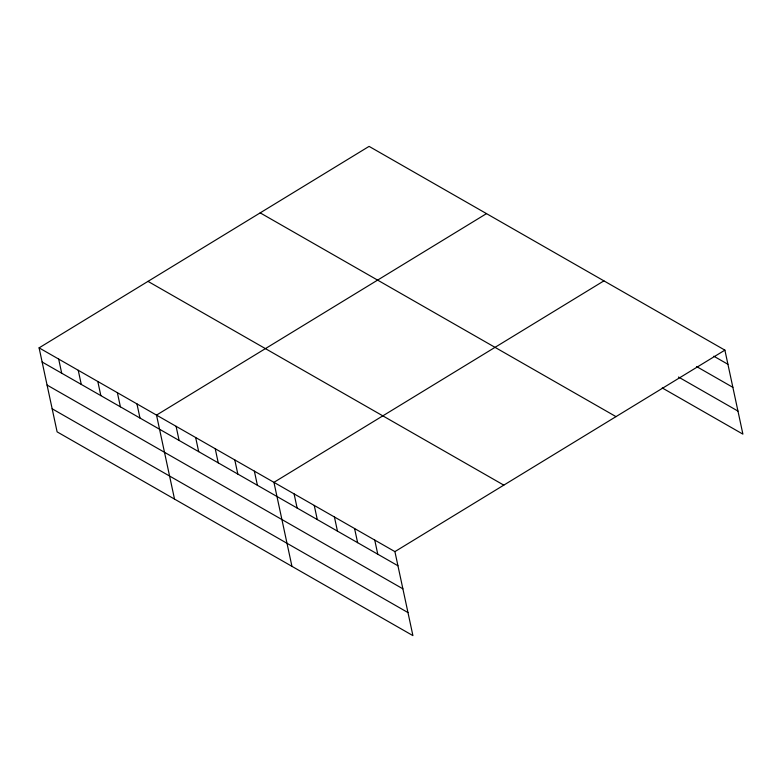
<?xml version="1.0" encoding="UTF-8"?>
<svg xmlns="http://www.w3.org/2000/svg" width="782" height="782" viewBox="0 0 782 782"><rect width="100%" height="100%" fill="white"/><g stroke="black" fill="none" stroke-linecap="round" stroke-linejoin="round"><path stroke-width="1.17" d="M39.1 347.863L394.91 551.623L412.916 635.619L57.106 431.86L39.1 347.863L369.084 146.381L724.894 350.14L742.9 434.137L662.246 387.95M486.502 213.623L156.517 415.105L174.523 499.092M603.919 280.865L273.935 482.347L291.94 566.334M394.91 551.623L724.894 350.14M713.81 356.211L727.925 364.285M696.576 366.553L732.871 387.344M678.483 377.032L737.954 411.088M260.191 212.87L616.001 416.63M147.994 281.373L503.803 485.133M42.13 362.007L397.94 565.767M47.076 385.057L402.877 588.817M52.169 408.8L407.969 612.57M374.744 540.079L377.774 554.223M354.578 528.534L357.618 542.669M334.422 516.98L337.453 531.125M314.256 505.436L317.287 519.58M294.091 493.892L297.131 508.036M254.365 471.135L257.395 485.28M234.796 459.933L237.826 474.078M215.226 448.721L218.256 462.866M195.656 437.519L198.687 451.664M176.087 426.307L179.117 440.452M136.948 403.893L139.978 418.038M117.378 392.691L120.408 406.836M97.809 381.479L100.839 395.624M78.239 370.277L81.269 384.421M58.67 359.065L61.7 373.21"/></g></svg>
